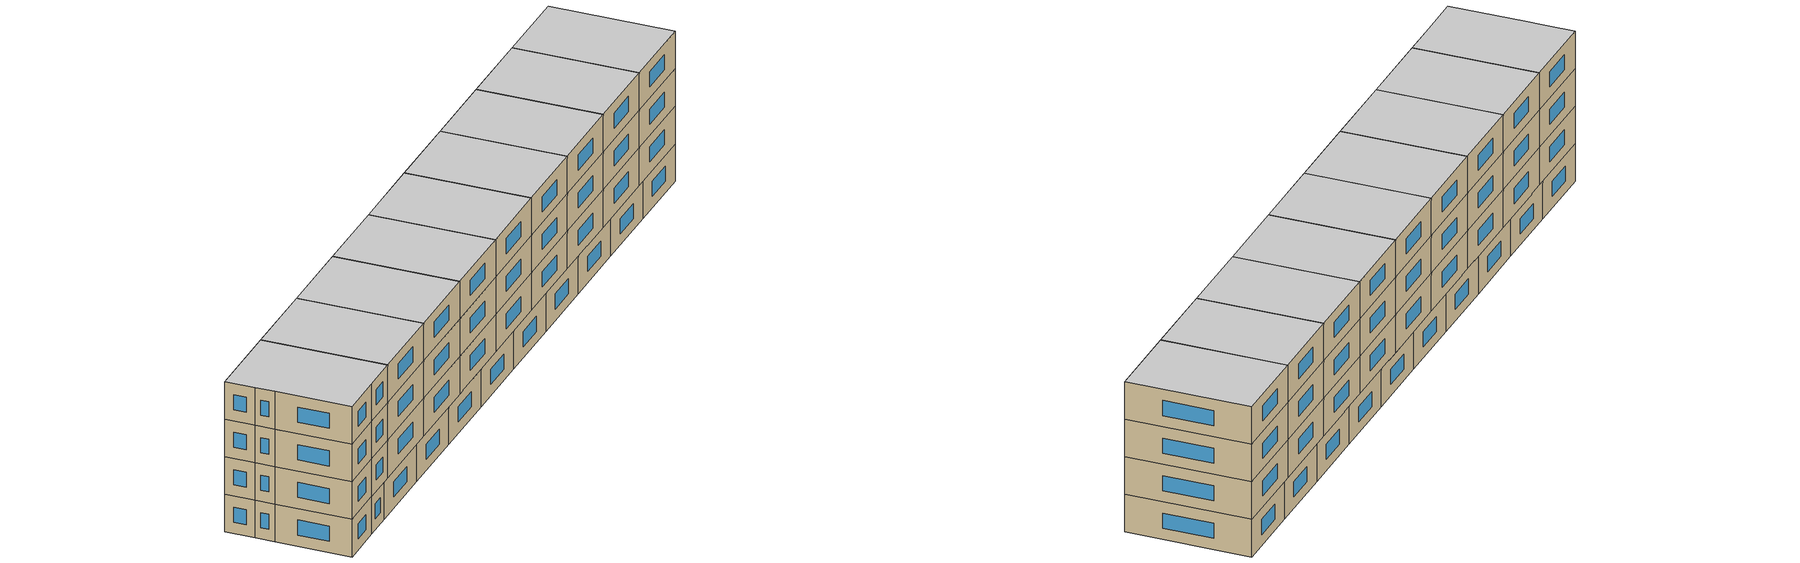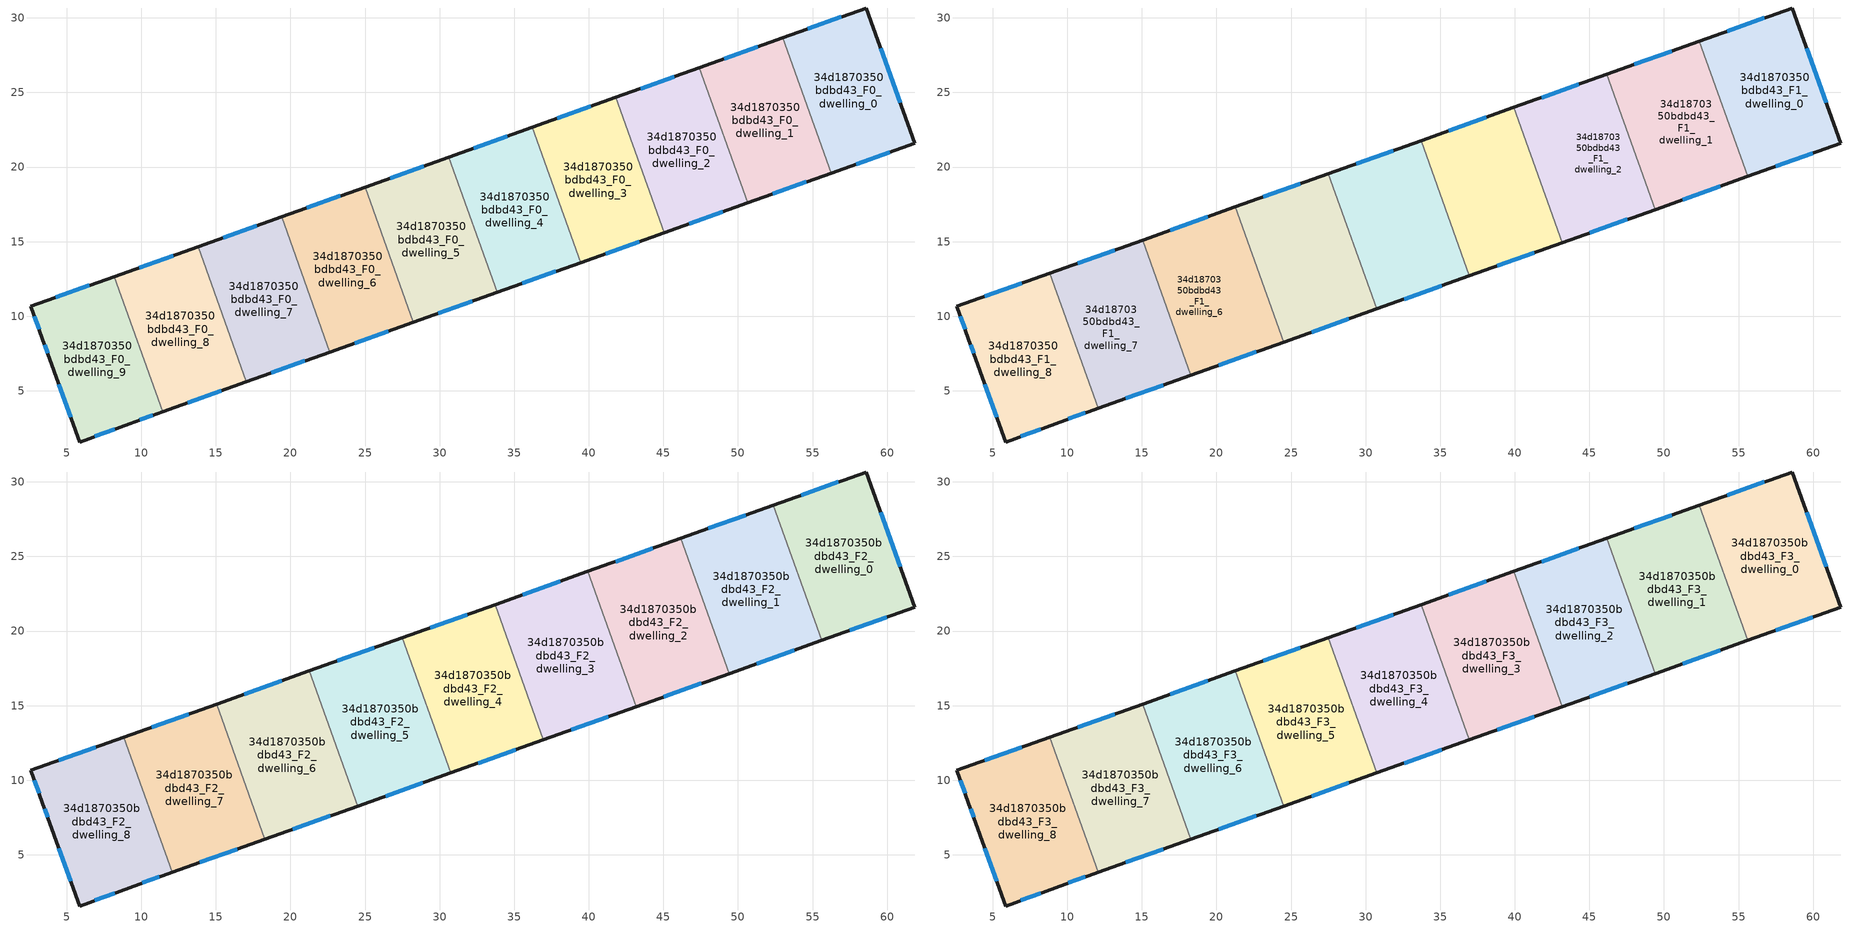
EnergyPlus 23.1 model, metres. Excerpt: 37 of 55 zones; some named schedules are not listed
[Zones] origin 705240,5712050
34d1870350bdbd43_F0_dwelling_0
 floor ground (EU_floor_Construction): 58.59,30.66 61.84,21.59 56.24,19.59 53,28.66 z0
 wall outside (EU_wall_Construction): 56.24,19.59 61.84,21.59 58.59,30.66 53,28.66 z0:3
 wall to 34d1870350bdbd43_F0_dwelling_1 (EU_wall_Construction): 53,28.66 56.24,19.59 z0:3
 window (EU_Window_Construction): 56.91,30.06 54.67,29.26 / 60.87,24.31 59.56,27.95 / 57.92,20.19 60.16,21 z0.9:2.1
34d1870350bdbd43_F0_dwelling_1
 floor ground (EU_floor_Construction): 53,28.66 56.24,19.59 50.64,17.6 47.4,26.66 z0
 wall outside (EU_wall_Construction): 53,28.66 47.4,26.66 / 50.64,17.6 56.24,19.59 z0:3
 wall to 34d1870350bdbd43_F0_dwelling_2 (EU_wall_Construction): 47.4,26.66 50.64,17.6 z0:3
 window (EU_Window_Construction): 51.32,28.06 49.07,27.26 / 52.32,18.19 54.56,19 z0.9:2.1
34d1870350bdbd43_F0_dwelling_2
 floor ground (EU_floor_Construction): 47.4,26.66 50.64,17.6 45.04,15.6 41.8,24.66 z0
 wall outside (EU_wall_Construction): 47.4,26.66 41.8,24.66 / 45.04,15.6 50.64,17.6 z0:3
 wall to 34d1870350bdbd43_F0_dwelling_3 (EU_wall_Construction): 41.8,24.66 45.04,15.6 z0:3
 window (EU_Window_Construction): 45.72,26.06 43.48,25.26 / 46.72,16.19 48.97,17 z0.9:2.1
34d1870350bdbd43_F0_dwelling_3
 floor ground (EU_floor_Construction): 41.8,24.66 45.04,15.6 39.44,13.6 36.2,22.66 z0
 wall outside (EU_wall_Construction): 41.8,24.66 36.2,22.66 / 39.44,13.6 45.04,15.6 z0:3
 wall to 34d1870350bdbd43_F0_dwelling_4 (EU_wall_Construction): 36.2,22.66 39.44,13.6 z0:3
 window (EU_Window_Construction): 40.12,24.06 37.88,23.26 / 41.12,14.2 43.37,15 z0.9:2.1
34d1870350bdbd43_F0_dwelling_4
 floor ground (EU_floor_Construction): 36.2,22.66 39.44,13.6 33.85,11.6 30.6,20.66 z0
 wall outside (EU_wall_Construction): 36.2,22.66 30.6,20.66 / 33.85,11.6 39.44,13.6 z0:3
 wall to 34d1870350bdbd43_F0_dwelling_5 (EU_wall_Construction): 30.6,20.66 33.85,11.6 z0:3
 window (EU_Window_Construction): 34.53,22.06 32.28,21.26 / 35.52,12.2 37.77,13 z0.9:2.1
 ceiling adiabatic (EU_roof_Construction): 36.96,12.71 33.71,21.77 30.6,20.66 33.85,11.6 z3
34d1870350bdbd43_F0_dwelling_5
 floor ground (EU_floor_Construction): 30.6,20.66 33.85,11.6 28.25,9.6 25,18.66 z0
 wall outside (EU_wall_Construction): 30.6,20.66 25,18.66 / 28.25,9.6 33.85,11.6 z0:3
 wall to 34d1870350bdbd43_F0_dwelling_6 (EU_wall_Construction): 25,18.66 28.25,9.6 z0:3
 window (EU_Window_Construction): 28.93,20.06 26.68,19.26 / 29.92,10.2 32.17,11 z0.9:2.1
34d1870350bdbd43_F0_dwelling_6
 floor ground (EU_floor_Construction): 25,18.66 28.25,9.6 22.65,7.6 19.4,16.66 z0
 wall outside (EU_wall_Construction): 25,18.66 19.4,16.66 / 22.65,7.6 28.25,9.6 z0:3
 wall to 34d1870350bdbd43_F0_dwelling_7 (EU_wall_Construction): 19.4,16.66 22.65,7.6 z0:3
 window (EU_Window_Construction): 23.33,18.06 21.08,17.26 / 24.32,8.2 26.57,9 z0.9:2.1
34d1870350bdbd43_F0_dwelling_7
 floor ground (EU_floor_Construction): 19.4,16.66 22.65,7.6 17.04,5.6 13.8,14.66 z0
 wall outside (EU_wall_Construction): 19.4,16.66 13.8,14.66 / 17.04,5.6 22.65,7.6 z0:3
 wall to 34d1870350bdbd43_F0_dwelling_8 (EU_wall_Construction): 13.8,14.66 17.04,5.6 z0:3
 window (EU_Window_Construction): 17.73,16.06 15.48,15.26 / 18.72,6.2 20.97,7 z0.9:2.1
34d1870350bdbd43_F0_dwelling_8
 floor ground (EU_floor_Construction): 13.8,14.66 17.04,5.6 11.44,3.6 8.2,12.66 z0
 wall outside (EU_wall_Construction): 13.8,14.66 8.2,12.66 / 11.44,3.6 17.04,5.6 z0:3
 wall to 34d1870350bdbd43_F0_dwelling_9 (EU_wall_Construction): 8.2,12.66 11.44,3.6 z0:3
 window (EU_Window_Construction): 12.13,14.06 9.88,13.26 / 13.12,4.2 15.37,5 z0.9:2.1
34d1870350bdbd43_F0_dwelling_9
 floor ground (EU_floor_Construction): 8.2,12.66 11.44,3.6 9.22,2.8 5.86,1.57 3.88,7.11 3.37,8.49 2.6,10.66 z0
 wall outside (EU_wall_Construction): 8.2,12.66 2.6,10.66 3.37,8.49 3.88,7.11 5.86,1.57 9.22,2.8 11.44,3.6 z0:3
 window (EU_Window_Construction): 9.89,3.04 10.78,3.36 / 6.87,1.94 8.22,2.43 / 4.47,5.45 5.27,3.23 / 3.52,8.08 3.73,7.52 / 2.83,10.01 3.14,9.14 / 6.52,12.06 4.28,11.25 z0.9:2.1
34d1870350bdbd43_F1_dwelling_0
 floor to 34d1870350bdbd43_F0_dwelling_0 (EU_floor_Construction): 58.59,30.66 61.84,21.59 56.24,19.59 53,28.66 z3
 floor to 34d1870350bdbd43_F0_dwelling_1 (EU_floor_Construction): 53,28.66 56.24,19.59 55.62,19.37 52.37,28.44 z3
 wall outside (EU_wall_Construction): 55.62,19.37 61.84,21.59 58.59,30.66 52.37,28.44 z3:6
 wall to 34d1870350bdbd43_F1_dwelling_1 (EU_wall_Construction): 52.37,28.44 55.62,19.37 z3:6
 window (EU_Window_Construction): 56.73,30 54.23,29.1 / 60.87,24.31 59.56,27.95 / 57.48,20.04 59.98,20.93 z3.9:5.1
34d1870350bdbd43_F1_dwelling_1
 floor to 34d1870350bdbd43_F0_dwelling_1 (EU_floor_Construction): 52.37,28.44 55.62,19.37 50.64,17.6 47.4,26.66 z3
 floor to 34d1870350bdbd43_F0_dwelling_2 (EU_floor_Construction): 47.4,26.66 50.64,17.6 49.4,17.15 46.15,26.22 z3
 wall outside (EU_wall_Construction): 52.37,28.44 46.15,26.22 / 49.4,17.15 55.62,19.37 z3:6
 wall to 34d1870350bdbd43_F1_dwelling_2 (EU_wall_Construction): 46.15,26.22 49.4,17.15 z3:6
 window (EU_Window_Construction): 50.51,27.77 48.02,26.88 / 51.26,17.82 53.76,18.71 z3.9:5.1
34d1870350bdbd43_F1_dwelling_2
 floor to 34d1870350bdbd43_F0_dwelling_2 (EU_floor_Construction): 46.15,26.22 49.4,17.15 45.04,15.6 41.8,24.66 z3
 floor to 34d1870350bdbd43_F0_dwelling_3 (EU_floor_Construction): 41.8,24.66 45.04,15.6 43.18,14.93 39.93,24 z3
 wall outside (EU_wall_Construction): 46.15,26.22 39.93,24 / 43.18,14.93 49.4,17.15 z3:6
 wall to 34d1870350bdbd43_F1_dwelling_3 (EU_wall_Construction): 39.93,24 43.18,14.93 z3:6
 window (EU_Window_Construction): 44.29,25.55 41.8,24.66 / 45.04,15.59 47.54,16.49 z3.9:5.1
34d1870350bdbd43_F1_dwelling_3
 floor to 34d1870350bdbd43_F0_dwelling_3 (EU_floor_Construction): 39.93,24 43.18,14.93 39.44,13.6 36.2,22.66 z3
 floor to 34d1870350bdbd43_F0_dwelling_4 (EU_floor_Construction): 36.2,22.66 39.44,13.6 36.96,12.71 33.71,21.77 z3
 wall outside (EU_wall_Construction): 39.93,24 33.71,21.77 / 36.96,12.71 43.18,14.93 z3:6
 wall to 34d1870350bdbd43_F1_dwelling_4 (EU_wall_Construction): 33.71,21.77 36.96,12.71 z3:6
 window (EU_Window_Construction): 38.07,23.33 35.58,22.44 / 38.82,13.37 41.32,14.27 z3.9:5.1
34d1870350bdbd43_F1_dwelling_4
 floor to 34d1870350bdbd43_F0_dwelling_5 (EU_floor_Construction): 30.6,20.66 33.85,11.6 30.73,10.49 27.49,19.55 z3
 floor adiabatic (EU_floor_Construction): 33.71,21.77 36.96,12.71 33.85,11.6 30.6,20.66 27.49,19.55 z3
 wall outside (EU_wall_Construction): 33.71,21.77 27.49,19.55 / 30.73,10.49 36.96,12.71 z3:6
 wall to 34d1870350bdbd43_F1_dwelling_5 (EU_wall_Construction): 27.49,19.55 30.73,10.49 z3:6
 window (EU_Window_Construction): 31.85,21.11 29.35,20.22 / 32.6,11.15 35.09,12.04 z3.9:5.1
34d1870350bdbd43_F1_dwelling_5
 floor to 34d1870350bdbd43_F0_dwelling_5 (EU_floor_Construction): 27.49,19.55 30.73,10.49 28.25,9.6 25,18.66 z3
 floor to 34d1870350bdbd43_F0_dwelling_6 (EU_floor_Construction): 25,18.66 28.25,9.6 24.51,8.27 21.27,17.33 z3
 wall outside (EU_wall_Construction): 27.49,19.55 21.27,17.33 / 24.51,8.26 30.73,10.49 z3:6
 wall to 34d1870350bdbd43_F1_dwelling_6 (EU_wall_Construction): 21.27,17.33 24.51,8.26 z3:6
 window (EU_Window_Construction): 25.63,18.88 23.13,17.99 / 26.38,8.93 28.87,9.82 z3.9:5.1
34d1870350bdbd43_F1_dwelling_6
 floor to 34d1870350bdbd43_F0_dwelling_7 (EU_floor_Construction): 19.4,16.66 22.65,7.6 18.29,6.04 15.05,15.1 z3
 floor to 34d1870350bdbd43_F0_dwelling_6 (EU_floor_Construction): 21.27,17.33 24.51,8.27 22.65,7.6 19.4,16.66 z3
 wall outside (EU_wall_Construction): 21.27,17.33 15.05,15.1 / 18.29,6.04 24.51,8.26 z3:6
 wall to 34d1870350bdbd43_F1_dwelling_7 (EU_wall_Construction): 15.05,15.1 18.29,6.04 z3:6
 window (EU_Window_Construction): 19.41,16.66 16.91,15.77 / 20.15,6.71 22.65,7.6 z3.9:5.1
34d1870350bdbd43_F1_dwelling_7
 floor to 34d1870350bdbd43_F0_dwelling_7 (EU_floor_Construction): 15.05,15.1 18.29,6.04 17.04,5.6 13.8,14.66 z3
 floor to 34d1870350bdbd43_F0_dwelling_8 (EU_floor_Construction): 13.8,14.66 17.04,5.6 12.06,3.82 8.82,12.88 z3
 wall outside (EU_wall_Construction): 15.05,15.1 8.82,12.88 / 12.06,3.82 18.29,6.04 z3:6
 wall to 34d1870350bdbd43_F1_dwelling_8 (EU_wall_Construction): 8.82,12.88 12.06,3.82 z3:6
 window (EU_Window_Construction): 13.18,14.44 10.69,13.54 / 13.93,4.48 16.43,5.38 z3.9:5.1
34d1870350bdbd43_F1_dwelling_8
 floor to 34d1870350bdbd43_F0_dwelling_8 (EU_floor_Construction): 8.82,12.88 12.06,3.82 11.44,3.6 8.2,12.66 z3
 floor to 34d1870350bdbd43_F0_dwelling_9 (EU_floor_Construction): 8.2,12.66 11.44,3.6 9.22,2.8 5.86,1.57 3.88,7.11 3.37,8.49 2.6,10.66 z3
 wall outside (EU_wall_Construction): 8.82,12.88 2.6,10.66 3.37,8.49 3.88,7.11 5.86,1.57 9.22,2.8 12.06,3.82 z3:6
 window (EU_Window_Construction): 10.07,3.11 11.21,3.52 / 6.87,1.94 8.22,2.43 / 4.47,5.45 5.27,3.23 / 3.52,8.08 3.73,7.52 / 2.83,10.01 3.14,9.14 / 6.96,12.21 4.46,11.32 z3.9:5.1
34d1870350bdbd43_F2_dwelling_0
 floor to 34d1870350bdbd43_F1_dwelling_0 (EU_floor_Construction): 58.59,30.66 61.84,21.59 55.62,19.37 52.37,28.44 z6
 wall outside (EU_wall_Construction): 55.62,19.37 61.84,21.59 58.59,30.66 52.37,28.44 z6:9
 wall to 34d1870350bdbd43_F2_dwelling_1 (EU_wall_Construction): 52.37,28.44 55.62,19.37 z6:9
 window (EU_Window_Construction): 56.73,30 54.23,29.1 / 60.87,24.31 59.56,27.95 / 57.48,20.04 59.98,20.93 z6.9:8.1
34d1870350bdbd43_F2_dwelling_1
 floor to 34d1870350bdbd43_F1_dwelling_1 (EU_floor_Construction): 52.37,28.44 55.62,19.37 49.4,17.15 46.15,26.22 z6
 wall outside (EU_wall_Construction): 52.37,28.44 46.15,26.22 / 49.4,17.15 55.62,19.37 z6:9
 wall to 34d1870350bdbd43_F2_dwelling_2 (EU_wall_Construction): 46.15,26.22 49.4,17.15 z6:9
 window (EU_Window_Construction): 50.51,27.77 48.02,26.88 / 51.26,17.82 53.76,18.71 z6.9:8.1
34d1870350bdbd43_F2_dwelling_2
 floor to 34d1870350bdbd43_F1_dwelling_2 (EU_floor_Construction): 46.15,26.22 49.4,17.15 43.18,14.93 39.93,24 z6
 wall outside (EU_wall_Construction): 46.15,26.22 39.93,24 / 43.18,14.93 49.4,17.15 z6:9
 wall to 34d1870350bdbd43_F2_dwelling_3 (EU_wall_Construction): 39.93,24 43.18,14.93 z6:9
 window (EU_Window_Construction): 44.29,25.55 41.8,24.66 / 45.04,15.59 47.54,16.49 z6.9:8.1
34d1870350bdbd43_F2_dwelling_3
 floor to 34d1870350bdbd43_F1_dwelling_3 (EU_floor_Construction): 39.93,24 43.18,14.93 36.96,12.71 33.71,21.77 z6
 wall outside (EU_wall_Construction): 39.93,24 33.71,21.77 / 36.96,12.71 43.18,14.93 z6:9
 wall to 34d1870350bdbd43_F2_dwelling_4 (EU_wall_Construction): 33.71,21.77 36.96,12.71 z6:9
 window (EU_Window_Construction): 38.07,23.33 35.58,22.44 / 38.82,13.37 41.32,14.27 z6.9:8.1
34d1870350bdbd43_F2_dwelling_4
 floor to 34d1870350bdbd43_F1_dwelling_4 (EU_floor_Construction): 33.71,21.77 36.96,12.71 30.73,10.49 27.49,19.55 z6
 wall outside (EU_wall_Construction): 33.71,21.77 27.49,19.55 / 30.73,10.49 36.96,12.71 z6:9
 wall to 34d1870350bdbd43_F2_dwelling_5 (EU_wall_Construction): 27.49,19.55 30.73,10.49 z6:9
 window (EU_Window_Construction): 31.85,21.11 29.35,20.22 / 32.6,11.15 35.09,12.04 z6.9:8.1
34d1870350bdbd43_F2_dwelling_5
 floor to 34d1870350bdbd43_F1_dwelling_5 (EU_floor_Construction): 27.49,19.55 30.73,10.49 24.51,8.26 21.27,17.33 z6
 wall outside (EU_wall_Construction): 27.49,19.55 21.27,17.33 / 24.51,8.26 30.73,10.49 z6:9
 wall to 34d1870350bdbd43_F2_dwelling_6 (EU_wall_Construction): 21.27,17.33 24.51,8.26 z6:9
 window (EU_Window_Construction): 25.63,18.88 23.13,17.99 / 26.38,8.93 28.87,9.82 z6.9:8.1
34d1870350bdbd43_F2_dwelling_6
 floor to 34d1870350bdbd43_F1_dwelling_6 (EU_floor_Construction): 21.27,17.33 24.51,8.26 18.29,6.04 15.05,15.1 z6
 wall outside (EU_wall_Construction): 21.27,17.33 15.05,15.1 / 18.29,6.04 24.51,8.26 z6:9
 wall to 34d1870350bdbd43_F2_dwelling_7 (EU_wall_Construction): 15.05,15.1 18.29,6.04 z6:9
 window (EU_Window_Construction): 19.41,16.66 16.91,15.77 / 20.15,6.71 22.65,7.6 z6.9:8.1
34d1870350bdbd43_F2_dwelling_7
 floor to 34d1870350bdbd43_F1_dwelling_7 (EU_floor_Construction): 15.05,15.1 18.29,6.04 12.06,3.82 8.82,12.88 z6
 wall outside (EU_wall_Construction): 15.05,15.1 8.82,12.88 / 12.06,3.82 18.29,6.04 z6:9
 wall to 34d1870350bdbd43_F2_dwelling_8 (EU_wall_Construction): 8.82,12.88 12.06,3.82 z6:9
 window (EU_Window_Construction): 13.18,14.44 10.69,13.54 / 13.93,4.48 16.43,5.38 z6.9:8.1
34d1870350bdbd43_F2_dwelling_8
 floor to 34d1870350bdbd43_F1_dwelling_8 (EU_floor_Construction): 8.82,12.88 12.06,3.82 9.22,2.8 5.86,1.57 3.88,7.11 3.37,8.49 2.6,10.66 z6
 wall outside (EU_wall_Construction): 8.82,12.88 2.6,10.66 3.37,8.49 3.88,7.11 5.86,1.57 9.22,2.8 12.06,3.82 z6:9
 window (EU_Window_Construction): 10.07,3.11 11.21,3.52 / 6.87,1.94 8.22,2.43 / 4.47,5.45 5.27,3.23 / 3.52,8.08 3.73,7.52 / 2.83,10.01 3.14,9.14 / 6.96,12.21 4.46,11.32 z6.9:8.1
34d1870350bdbd43_F3_dwelling_0
 floor to 34d1870350bdbd43_F2_dwelling_0 (EU_floor_Construction): 58.59,30.66 61.84,21.59 55.62,19.37 52.37,28.44 z9
 wall outside (EU_wall_Construction): 55.62,19.37 61.84,21.59 58.59,30.66 52.37,28.44 z9:12
 wall to 34d1870350bdbd43_F3_dwelling_1 (EU_wall_Construction): 52.37,28.44 55.62,19.37 z9:12
 window (EU_Window_Construction): 56.73,30 54.23,29.1 / 60.87,24.31 59.56,27.95 / 57.48,20.04 59.98,20.93 z9.9:11.1
 ceiling to 34d1870350bdbd43_F4_dwelling_0 (EU_floor_Construction): 61.84,21.59 58.59,30.66 52.37,28.44 55.62,19.37 z12
34d1870350bdbd43_F3_dwelling_1
 floor to 34d1870350bdbd43_F2_dwelling_1 (EU_floor_Construction): 52.37,28.44 55.62,19.37 49.4,17.15 46.15,26.22 z9
 wall outside (EU_wall_Construction): 52.37,28.44 46.15,26.22 / 49.4,17.15 55.62,19.37 z9:12
 wall to 34d1870350bdbd43_F3_dwelling_2 (EU_wall_Construction): 46.15,26.22 49.4,17.15 z9:12
 window (EU_Window_Construction): 50.51,27.77 48.02,26.88 / 51.26,17.82 53.76,18.71 z9.9:11.1
 ceiling to 34d1870350bdbd43_F4_dwelling_1 (EU_floor_Construction): 55.62,19.37 52.37,28.44 46.15,26.22 49.4,17.15 z12
34d1870350bdbd43_F3_dwelling_2
 floor to 34d1870350bdbd43_F2_dwelling_2 (EU_floor_Construction): 46.15,26.22 49.4,17.15 43.18,14.93 39.93,24 z9
 wall outside (EU_wall_Construction): 46.15,26.22 39.93,24 / 43.18,14.93 49.4,17.15 z9:12
 wall to 34d1870350bdbd43_F3_dwelling_3 (EU_wall_Construction): 39.93,24 43.18,14.93 z9:12
 window (EU_Window_Construction): 44.29,25.55 41.8,24.66 / 45.04,15.59 47.54,16.49 z9.9:11.1
 ceiling to 34d1870350bdbd43_F4_dwelling_2 (EU_floor_Construction): 49.4,17.15 46.15,26.22 39.93,24 43.18,14.93 z12
34d1870350bdbd43_F3_dwelling_3
 floor to 34d1870350bdbd43_F2_dwelling_3 (EU_floor_Construction): 39.93,24 43.18,14.93 36.96,12.71 33.71,21.77 z9
 wall outside (EU_wall_Construction): 39.93,24 33.71,21.77 / 36.96,12.71 43.18,14.93 z9:12
 wall to 34d1870350bdbd43_F3_dwelling_4 (EU_wall_Construction): 33.71,21.77 36.96,12.71 z9:12
 window (EU_Window_Construction): 38.07,23.33 35.58,22.44 / 38.82,13.37 41.32,14.27 z9.9:11.1
 ceiling to 34d1870350bdbd43_F4_dwelling_3 (EU_floor_Construction): 43.18,14.93 39.93,24 33.71,21.77 36.96,12.71 z12
34d1870350bdbd43_F3_dwelling_4
 floor to 34d1870350bdbd43_F2_dwelling_4 (EU_floor_Construction): 33.71,21.77 36.96,12.71 30.73,10.49 27.49,19.55 z9
 wall outside (EU_wall_Construction): 33.71,21.77 27.49,19.55 / 30.73,10.49 36.96,12.71 z9:12
 wall to 34d1870350bdbd43_F3_dwelling_5 (EU_wall_Construction): 27.49,19.55 30.73,10.49 z9:12
 window (EU_Window_Construction): 31.85,21.11 29.35,20.22 / 32.6,11.15 35.09,12.04 z9.9:11.1
 ceiling to 34d1870350bdbd43_F4_dwelling_4 (EU_floor_Construction): 36.96,12.71 33.71,21.77 27.49,19.55 30.73,10.49 z12
34d1870350bdbd43_F3_dwelling_5
 floor to 34d1870350bdbd43_F2_dwelling_5 (EU_floor_Construction): 27.49,19.55 30.73,10.49 24.51,8.26 21.27,17.33 z9
 wall outside (EU_wall_Construction): 27.49,19.55 21.27,17.33 / 24.51,8.26 30.73,10.49 z9:12
 wall to 34d1870350bdbd43_F3_dwelling_6 (EU_wall_Construction): 21.27,17.33 24.51,8.26 z9:12
 window (EU_Window_Construction): 25.63,18.88 23.13,17.99 / 26.38,8.93 28.87,9.82 z9.9:11.1
 ceiling to 34d1870350bdbd43_F4_dwelling_5 (EU_floor_Construction): 30.73,10.49 27.49,19.55 21.27,17.33 24.51,8.26 z12
34d1870350bdbd43_F3_dwelling_6
 floor to 34d1870350bdbd43_F2_dwelling_6 (EU_floor_Construction): 21.27,17.33 24.51,8.26 18.29,6.04 15.05,15.1 z9
 wall outside (EU_wall_Construction): 21.27,17.33 15.05,15.1 / 18.29,6.04 24.51,8.26 z9:12
 wall to 34d1870350bdbd43_F3_dwelling_7 (EU_wall_Construction): 15.05,15.1 18.29,6.04 z9:12
 window (EU_Window_Construction): 19.41,16.66 16.91,15.77 / 20.15,6.71 22.65,7.6 z9.9:11.1
 ceiling to 34d1870350bdbd43_F4_dwelling_6 (EU_floor_Construction): 24.51,8.26 21.27,17.33 15.05,15.1 18.29,6.04 z12
34d1870350bdbd43_F3_dwelling_7
 floor to 34d1870350bdbd43_F2_dwelling_7 (EU_floor_Construction): 15.05,15.1 18.29,6.04 12.06,3.82 8.82,12.88 z9
 wall outside (EU_wall_Construction): 15.05,15.1 8.82,12.88 / 12.06,3.82 18.29,6.04 z9:12
 wall to 34d1870350bdbd43_F3_dwelling_8 (EU_wall_Construction): 8.82,12.88 12.06,3.82 z9:12
 window (EU_Window_Construction): 13.18,14.44 10.69,13.54 / 13.93,4.48 16.43,5.38 z9.9:11.1
 ceiling to 34d1870350bdbd43_F4_dwelling_7 (EU_floor_Construction): 18.29,6.04 15.05,15.1 8.82,12.88 12.06,3.82 z12
34d1870350bdbd43_F3_dwelling_8
 floor to 34d1870350bdbd43_F2_dwelling_8 (EU_floor_Construction): 8.82,12.88 12.06,3.82 9.22,2.8 5.86,1.57 3.88,7.11 3.37,8.49 2.6,10.66 z9
 wall outside (EU_wall_Construction): 8.82,12.88 2.6,10.66 3.37,8.49 3.88,7.11 5.86,1.57 9.22,2.8 12.06,3.82 z9:12
 window (EU_Window_Construction): 10.07,3.11 11.21,3.52 / 6.87,1.94 8.22,2.43 / 4.47,5.45 5.27,3.23 / 3.52,8.08 3.73,7.52 / 2.83,10.01 3.14,9.14 / 6.96,12.21 4.46,11.32 z9.9:11.1
 ceiling to 34d1870350bdbd43_F4_dwelling_8 (EU_floor_Construction): 12.06,3.82 8.82,12.88 2.6,10.66 3.37,8.49 3.88,7.11 5.86,1.57 9.22,2.8 z12
[Building]
EU S2 Campaign: North Axis=0; Terrain=City; Solar Distribution=FullExterior
[Site:Location]
London: Latitude=51.5; Longitude=-0.5; Time Zone=0; Elevation=25
[SizingPeriod:WeatherFileDays]
AnnualSizingPeriod: Begin Month=1; Begin Day of Month=1; End Month=12; End Day of Month=31; Day of Week for Start Day=Monday; Use Weather File Daylight Saving Period=No; Use Weather File Rain and Snow Indicators=No
[MATERIAL]
EU_InternalMass_Material: Roughness=MediumRough; Thickness=0.1; Conductivity=1; Density=1800; Specific Heat=900; Thermal Absorptance=0.9; Solar Absorptance=0.7; Visible Absorptance=0.7
[MATERIAL:NOMASS] Roughness=MediumRough; Thermal Absorptance=0.9; Solar Absorptance=0.7; Visible Absorptance=0.7
Name | Thermal Resistance
EU_wall_NoMass | 1.04674
EU_roof_NoMass | 4.32442
EU_floor_NoMass | 2.04616
[WINDOWMATERIAL:SIMPLEGLAZINGSYSTEM]
EU_Window_SimpleGlazing: UFactor=4.25843; Solar Heat Gain Coefficient=0.85; Visible Transmittance=0.85
[CONSTRUCTION]
EU_wall_Construction: EU_wall_NoMass
EU_roof_Construction: EU_roof_NoMass
EU_floor_Construction: EU_floor_NoMass
EU_Window_Construction: EU_Window_SimpleGlazing
EU_InternalMass_Construction: EU_InternalMass_Material
[ZONE] Type=1; Multiplier=1; Ceiling Height=autocalculate; Floor Area=autocalculate; Part of Total Floor Area=Yes
Name | Volume
34d1870350bdbd43_F0_dwelling_0 | 171.69
34d1870350bdbd43_F1_dwelling_0; 34d1870350bdbd43_F2_dwelling_0; 34d1870350bdbd43_F3_dwelling_0 | 190.786
34d1870350bdbd43_F0_dwelling_1 | 171.722
34d1870350bdbd43_F1_dwelling_1; 34d1870350bdbd43_F2_dwelling_1; 34d1870350bdbd43_F3_dwelling_1 | 190.819
34d1870350bdbd43_F0_dwelling_2; 34d1870350bdbd43_F0_dwelling_8 | 171.719
34d1870350bdbd43_F1_dwelling_2; 34d1870350bdbd43_F2_dwelling_2; 34d1870350bdbd43_F3_dwelling_2; 34d1870350bdbd43_F1_dwelling_6; 34d1870350bdbd43_F2_dwelling_6; 34d1870350bdbd43_F3_dwelling_6 | 190.797
34d1870350bdbd43_F0_dwelling_3; 34d1870350bdbd43_F0_dwelling_9 | 171.716
34d1870350bdbd43_F1_dwelling_3; 34d1870350bdbd43_F2_dwelling_3; 34d1870350bdbd43_F3_dwelling_3 | 190.773
34d1870350bdbd43_F0_dwelling_4; 34d1870350bdbd43_F0_dwelling_6 | 171.706
34d1870350bdbd43_F1_dwelling_4; 34d1870350bdbd43_F2_dwelling_4; 34d1870350bdbd43_F3_dwelling_4 | 190.802
34d1870350bdbd43_F0_dwelling_5 | 171.712
34d1870350bdbd43_F1_dwelling_5; 34d1870350bdbd43_F2_dwelling_5; 34d1870350bdbd43_F3_dwelling_5 | 190.779
34d1870350bdbd43_F0_dwelling_7 | 171.684
34d1870350bdbd43_F1_dwelling_7; 34d1870350bdbd43_F2_dwelling_7; 34d1870350bdbd43_F3_dwelling_7 | 190.813
34d1870350bdbd43_F1_dwelling_8; 34d1870350bdbd43_F2_dwelling_8; 34d1870350bdbd43_F3_dwelling_8 | 190.778
[INTERNALMASS] Construction=EU_InternalMass_Construction
Name | Zone or ZoneList | Surface Area
34d1870350bdbd43_F0_dwelling_0_EU_InternalMass | 34d1870350bdbd43_F0_dwelling_0 | 57.2297
34d1870350bdbd43_F0_dwelling_1_EU_InternalMass | 34d1870350bdbd43_F0_dwelling_1 | 57.2406
34d1870350bdbd43_F0_dwelling_2_EU_InternalMass | 34d1870350bdbd43_F0_dwelling_2 | 57.2395
34d1870350bdbd43_F0_dwelling_3_EU_InternalMass | 34d1870350bdbd43_F0_dwelling_3 | 57.2386
34d1870350bdbd43_F0_dwelling_4_EU_InternalMass | 34d1870350bdbd43_F0_dwelling_4 | 57.2353
34d1870350bdbd43_F0_dwelling_5_EU_InternalMass | 34d1870350bdbd43_F0_dwelling_5 | 57.2376
34d1870350bdbd43_F0_dwelling_6_EU_InternalMass | 34d1870350bdbd43_F0_dwelling_6 | 57.2356
34d1870350bdbd43_F0_dwelling_7_EU_InternalMass | 34d1870350bdbd43_F0_dwelling_7 | 57.228
34d1870350bdbd43_F0_dwelling_8_EU_InternalMass | 34d1870350bdbd43_F0_dwelling_8 | 57.2394
34d1870350bdbd43_F0_dwelling_9_EU_InternalMass | 34d1870350bdbd43_F0_dwelling_9 | 57.2389
34d1870350bdbd43_F1_dwelling_0_EU_InternalMass | 34d1870350bdbd43_F1_dwelling_0 | 63.5949
34d1870350bdbd43_F1_dwelling_1_EU_InternalMass | 34d1870350bdbd43_F1_dwelling_1 | 63.6064
34d1870350bdbd43_F1_dwelling_2_EU_InternalMass | 34d1870350bdbd43_F1_dwelling_2 | 63.5987
34d1870350bdbd43_F1_dwelling_3_EU_InternalMass | 34d1870350bdbd43_F1_dwelling_3 | 63.5912
34d1870350bdbd43_F1_dwelling_4_EU_InternalMass | 34d1870350bdbd43_F1_dwelling_4 | 63.6007
34d1870350bdbd43_F1_dwelling_5_EU_InternalMass | 34d1870350bdbd43_F1_dwelling_5 | 63.593
34d1870350bdbd43_F1_dwelling_6_EU_InternalMass | 34d1870350bdbd43_F1_dwelling_6 | 63.5992
34d1870350bdbd43_F1_dwelling_7_EU_InternalMass | 34d1870350bdbd43_F1_dwelling_7 | 63.6046
34d1870350bdbd43_F1_dwelling_8_EU_InternalMass | 34d1870350bdbd43_F1_dwelling_8 | 63.593
34d1870350bdbd43_F2_dwelling_0_EU_InternalMass | 34d1870350bdbd43_F2_dwelling_0 | 63.5949
34d1870350bdbd43_F2_dwelling_1_EU_InternalMass | 34d1870350bdbd43_F2_dwelling_1 | 63.6064
34d1870350bdbd43_F2_dwelling_2_EU_InternalMass | 34d1870350bdbd43_F2_dwelling_2 | 63.5987
34d1870350bdbd43_F2_dwelling_3_EU_InternalMass | 34d1870350bdbd43_F2_dwelling_3 | 63.5912
34d1870350bdbd43_F2_dwelling_4_EU_InternalMass | 34d1870350bdbd43_F2_dwelling_4 | 63.6007
34d1870350bdbd43_F2_dwelling_5_EU_InternalMass | 34d1870350bdbd43_F2_dwelling_5 | 63.593
34d1870350bdbd43_F2_dwelling_6_EU_InternalMass | 34d1870350bdbd43_F2_dwelling_6 | 63.5992
34d1870350bdbd43_F2_dwelling_7_EU_InternalMass | 34d1870350bdbd43_F2_dwelling_7 | 63.6046
34d1870350bdbd43_F2_dwelling_8_EU_InternalMass | 34d1870350bdbd43_F2_dwelling_8 | 63.593
34d1870350bdbd43_F3_dwelling_0_EU_InternalMass | 34d1870350bdbd43_F3_dwelling_0 | 63.5949
34d1870350bdbd43_F3_dwelling_1_EU_InternalMass | 34d1870350bdbd43_F3_dwelling_1 | 63.6064
34d1870350bdbd43_F3_dwelling_2_EU_InternalMass | 34d1870350bdbd43_F3_dwelling_2 | 63.5987
34d1870350bdbd43_F3_dwelling_3_EU_InternalMass | 34d1870350bdbd43_F3_dwelling_3 | 63.5912
34d1870350bdbd43_F3_dwelling_4_EU_InternalMass | 34d1870350bdbd43_F3_dwelling_4 | 63.6007
34d1870350bdbd43_F3_dwelling_5_EU_InternalMass | 34d1870350bdbd43_F3_dwelling_5 | 63.593
34d1870350bdbd43_F3_dwelling_6_EU_InternalMass | 34d1870350bdbd43_F3_dwelling_6 | 63.5992
34d1870350bdbd43_F3_dwelling_7_EU_InternalMass | 34d1870350bdbd43_F3_dwelling_7 | 63.6046
34d1870350bdbd43_F3_dwelling_8_EU_InternalMass | 34d1870350bdbd43_F3_dwelling_8 | 63.593
[OTHEREQUIPMENT] Fuel Type=Electricity; Design Level Calculation Method=Watts/Area; Power per Zone Floor Area=1; Fraction Latent=0; Fraction Radiant=0; Fraction Lost=0; Carbon Dioxide Generation Rate=0; EndUse Subcategory=EU_Step8_InternalGains
Name | Zone or ZoneList or Space or SpaceList | Schedule
EU_Step8_InternalGain_34d1870350bdbd43_F0_dwelling_0_f000 | 34d1870350bdbd43_F0_dwelling_0 | EU_Step8_GainSchedule_34d1870350bdbd43_F0_dwelling_0_f000
EU_Step8_InternalGain_34d1870350bdbd43_F0_dwelling_1_f000 | 34d1870350bdbd43_F0_dwelling_1 | EU_Step8_GainSchedule_34d1870350bdbd43_F0_dwelling_1_f000
EU_Step8_InternalGain_34d1870350bdbd43_F0_dwelling_2_f000 | 34d1870350bdbd43_F0_dwelling_2 | EU_Step8_GainSchedule_34d1870350bdbd43_F0_dwelling_2_f000
EU_Step8_InternalGain_34d1870350bdbd43_F0_dwelling_3_f000 | 34d1870350bdbd43_F0_dwelling_3 | EU_Step8_GainSchedule_34d1870350bdbd43_F0_dwelling_3_f000
EU_Step8_InternalGain_34d1870350bdbd43_F0_dwelling_4_f000 | 34d1870350bdbd43_F0_dwelling_4 | EU_Step8_GainSchedule_34d1870350bdbd43_F0_dwelling_4_f000
EU_Step8_InternalGain_34d1870350bdbd43_F0_dwelling_5_f000 | 34d1870350bdbd43_F0_dwelling_5 | EU_Step8_GainSchedule_34d1870350bdbd43_F0_dwelling_5_f000
EU_Step8_InternalGain_34d1870350bdbd43_F0_dwelling_6_f000 | 34d1870350bdbd43_F0_dwelling_6 | EU_Step8_GainSchedule_34d1870350bdbd43_F0_dwelling_6_f000
EU_Step8_InternalGain_34d1870350bdbd43_F0_dwelling_7_f000 | 34d1870350bdbd43_F0_dwelling_7 | EU_Step8_GainSchedule_34d1870350bdbd43_F0_dwelling_7_f000
EU_Step8_InternalGain_34d1870350bdbd43_F0_dwelling_8_f000 | 34d1870350bdbd43_F0_dwelling_8 | EU_Step8_GainSchedule_34d1870350bdbd43_F0_dwelling_8_f000
EU_Step8_InternalGain_34d1870350bdbd43_F0_dwelling_9_f000 | 34d1870350bdbd43_F0_dwelling_9 | EU_Step8_GainSchedule_34d1870350bdbd43_F0_dwelling_9_f000
EU_Step8_InternalGain_34d1870350bdbd43_F1_dwelling_0_f000 | 34d1870350bdbd43_F1_dwelling_0 | EU_Step8_GainSchedule_34d1870350bdbd43_F1_dwelling_0_f000
EU_Step8_InternalGain_34d1870350bdbd43_F1_dwelling_1_f000 | 34d1870350bdbd43_F1_dwelling_1 | EU_Step8_GainSchedule_34d1870350bdbd43_F1_dwelling_1_f000
EU_Step8_InternalGain_34d1870350bdbd43_F1_dwelling_2_f000 | 34d1870350bdbd43_F1_dwelling_2 | EU_Step8_GainSchedule_34d1870350bdbd43_F1_dwelling_2_f000
EU_Step8_InternalGain_34d1870350bdbd43_F1_dwelling_3_f000 | 34d1870350bdbd43_F1_dwelling_3 | EU_Step8_GainSchedule_34d1870350bdbd43_F1_dwelling_3_f000
EU_Step8_InternalGain_34d1870350bdbd43_F1_dwelling_4_f000 | 34d1870350bdbd43_F1_dwelling_4 | EU_Step8_GainSchedule_34d1870350bdbd43_F1_dwelling_4_f000
EU_Step8_InternalGain_34d1870350bdbd43_F1_dwelling_5_f000 | 34d1870350bdbd43_F1_dwelling_5 | EU_Step8_GainSchedule_34d1870350bdbd43_F1_dwelling_5_f000
EU_Step8_InternalGain_34d1870350bdbd43_F1_dwelling_6_f000 | 34d1870350bdbd43_F1_dwelling_6 | EU_Step8_GainSchedule_34d1870350bdbd43_F1_dwelling_6_f000
EU_Step8_InternalGain_34d1870350bdbd43_F1_dwelling_7_f000 | 34d1870350bdbd43_F1_dwelling_7 | EU_Step8_GainSchedule_34d1870350bdbd43_F1_dwelling_7_f000
EU_Step8_InternalGain_34d1870350bdbd43_F1_dwelling_8_f000 | 34d1870350bdbd43_F1_dwelling_8 | EU_Step8_GainSchedule_34d1870350bdbd43_F1_dwelling_8_f000
EU_Step8_InternalGain_34d1870350bdbd43_F2_dwelling_0_f000 | 34d1870350bdbd43_F2_dwelling_0 | EU_Step8_GainSchedule_34d1870350bdbd43_F2_dwelling_0_f000
EU_Step8_InternalGain_34d1870350bdbd43_F2_dwelling_1_f000 | 34d1870350bdbd43_F2_dwelling_1 | EU_Step8_GainSchedule_34d1870350bdbd43_F2_dwelling_1_f000
EU_Step8_InternalGain_34d1870350bdbd43_F2_dwelling_2_f000 | 34d1870350bdbd43_F2_dwelling_2 | EU_Step8_GainSchedule_34d1870350bdbd43_F2_dwelling_2_f000
EU_Step8_InternalGain_34d1870350bdbd43_F2_dwelling_3_f000 | 34d1870350bdbd43_F2_dwelling_3 | EU_Step8_GainSchedule_34d1870350bdbd43_F2_dwelling_3_f000
EU_Step8_InternalGain_34d1870350bdbd43_F2_dwelling_4_f000 | 34d1870350bdbd43_F2_dwelling_4 | EU_Step8_GainSchedule_34d1870350bdbd43_F2_dwelling_4_f000
EU_Step8_InternalGain_34d1870350bdbd43_F2_dwelling_5_f000 | 34d1870350bdbd43_F2_dwelling_5 | EU_Step8_GainSchedule_34d1870350bdbd43_F2_dwelling_5_f000
EU_Step8_InternalGain_34d1870350bdbd43_F2_dwelling_6_f000 | 34d1870350bdbd43_F2_dwelling_6 | EU_Step8_GainSchedule_34d1870350bdbd43_F2_dwelling_6_f000
EU_Step8_InternalGain_34d1870350bdbd43_F2_dwelling_7_f000 | 34d1870350bdbd43_F2_dwelling_7 | EU_Step8_GainSchedule_34d1870350bdbd43_F2_dwelling_7_f000
EU_Step8_InternalGain_34d1870350bdbd43_F2_dwelling_8_f000 | 34d1870350bdbd43_F2_dwelling_8 | EU_Step8_GainSchedule_34d1870350bdbd43_F2_dwelling_8_f000
EU_Step8_InternalGain_34d1870350bdbd43_F3_dwelling_0_f000 | 34d1870350bdbd43_F3_dwelling_0 | EU_Step8_GainSchedule_34d1870350bdbd43_F3_dwelling_0_f000
EU_Step8_InternalGain_34d1870350bdbd43_F3_dwelling_1_f000 | 34d1870350bdbd43_F3_dwelling_1 | EU_Step8_GainSchedule_34d1870350bdbd43_F3_dwelling_1_f000
EU_Step8_InternalGain_34d1870350bdbd43_F3_dwelling_2_f000 | 34d1870350bdbd43_F3_dwelling_2 | EU_Step8_GainSchedule_34d1870350bdbd43_F3_dwelling_2_f000
EU_Step8_InternalGain_34d1870350bdbd43_F3_dwelling_3_f000 | 34d1870350bdbd43_F3_dwelling_3 | EU_Step8_GainSchedule_34d1870350bdbd43_F3_dwelling_3_f000
EU_Step8_InternalGain_34d1870350bdbd43_F3_dwelling_4_f000 | 34d1870350bdbd43_F3_dwelling_4 | EU_Step8_GainSchedule_34d1870350bdbd43_F3_dwelling_4_f000
EU_Step8_InternalGain_34d1870350bdbd43_F3_dwelling_5_f000 | 34d1870350bdbd43_F3_dwelling_5 | EU_Step8_GainSchedule_34d1870350bdbd43_F3_dwelling_5_f000
EU_Step8_InternalGain_34d1870350bdbd43_F3_dwelling_6_f000 | 34d1870350bdbd43_F3_dwelling_6 | EU_Step8_GainSchedule_34d1870350bdbd43_F3_dwelling_6_f000
EU_Step8_InternalGain_34d1870350bdbd43_F3_dwelling_7_f000 | 34d1870350bdbd43_F3_dwelling_7 | EU_Step8_GainSchedule_34d1870350bdbd43_F3_dwelling_7_f000
EU_Step8_InternalGain_34d1870350bdbd43_F3_dwelling_8_f000 | 34d1870350bdbd43_F3_dwelling_8 | EU_Step8_GainSchedule_34d1870350bdbd43_F3_dwelling_8_f000
[ZONEVENTILATION:DESIGNFLOWRATE] Schedule=EU_AlwaysOn; Design Flow Rate Calculation Method=AirChanges/Hour; Air Changes per Hour=0.488719; Ventilation Type=Natural; Fan Pressure Rise=0; Fan Total Efficiency=1; Constant Term Coefficient=1; Temperature Term Coefficient=0; Velocity Term Coefficient=0; Velocity Squared Term Coefficient=0; Minimum Indoor Temperature=-100; Maximum Indoor Temperature=100; Delta Temperature=-100; Minimum Outdoor Temperature=-100; Maximum Outdoor Temperature=100; Maximum Wind Speed=40
Name | Zone or ZoneList or Space or SpaceList
EU_ConstantAir_34d1870350bdbd43_F0_dwelling_0 | 34d1870350bdbd43_F0_dwelling_0
EU_ConstantAir_34d1870350bdbd43_F0_dwelling_1 | 34d1870350bdbd43_F0_dwelling_1
EU_ConstantAir_34d1870350bdbd43_F0_dwelling_2 | 34d1870350bdbd43_F0_dwelling_2
EU_ConstantAir_34d1870350bdbd43_F0_dwelling_3 | 34d1870350bdbd43_F0_dwelling_3
EU_ConstantAir_34d1870350bdbd43_F0_dwelling_4 | 34d1870350bdbd43_F0_dwelling_4
EU_ConstantAir_34d1870350bdbd43_F0_dwelling_5 | 34d1870350bdbd43_F0_dwelling_5
EU_ConstantAir_34d1870350bdbd43_F0_dwelling_6 | 34d1870350bdbd43_F0_dwelling_6
EU_ConstantAir_34d1870350bdbd43_F0_dwelling_7 | 34d1870350bdbd43_F0_dwelling_7
EU_ConstantAir_34d1870350bdbd43_F0_dwelling_8 | 34d1870350bdbd43_F0_dwelling_8
EU_ConstantAir_34d1870350bdbd43_F0_dwelling_9 | 34d1870350bdbd43_F0_dwelling_9
EU_ConstantAir_34d1870350bdbd43_F1_dwelling_0 | 34d1870350bdbd43_F1_dwelling_0
EU_ConstantAir_34d1870350bdbd43_F1_dwelling_1 | 34d1870350bdbd43_F1_dwelling_1
EU_ConstantAir_34d1870350bdbd43_F1_dwelling_2 | 34d1870350bdbd43_F1_dwelling_2
EU_ConstantAir_34d1870350bdbd43_F1_dwelling_3 | 34d1870350bdbd43_F1_dwelling_3
EU_ConstantAir_34d1870350bdbd43_F1_dwelling_4 | 34d1870350bdbd43_F1_dwelling_4
EU_ConstantAir_34d1870350bdbd43_F1_dwelling_5 | 34d1870350bdbd43_F1_dwelling_5
EU_ConstantAir_34d1870350bdbd43_F1_dwelling_6 | 34d1870350bdbd43_F1_dwelling_6
EU_ConstantAir_34d1870350bdbd43_F1_dwelling_7 | 34d1870350bdbd43_F1_dwelling_7
EU_ConstantAir_34d1870350bdbd43_F1_dwelling_8 | 34d1870350bdbd43_F1_dwelling_8
EU_ConstantAir_34d1870350bdbd43_F2_dwelling_0 | 34d1870350bdbd43_F2_dwelling_0
EU_ConstantAir_34d1870350bdbd43_F2_dwelling_1 | 34d1870350bdbd43_F2_dwelling_1
EU_ConstantAir_34d1870350bdbd43_F2_dwelling_2 | 34d1870350bdbd43_F2_dwelling_2
EU_ConstantAir_34d1870350bdbd43_F2_dwelling_3 | 34d1870350bdbd43_F2_dwelling_3
EU_ConstantAir_34d1870350bdbd43_F2_dwelling_4 | 34d1870350bdbd43_F2_dwelling_4
EU_ConstantAir_34d1870350bdbd43_F2_dwelling_5 | 34d1870350bdbd43_F2_dwelling_5
EU_ConstantAir_34d1870350bdbd43_F2_dwelling_6 | 34d1870350bdbd43_F2_dwelling_6
EU_ConstantAir_34d1870350bdbd43_F2_dwelling_7 | 34d1870350bdbd43_F2_dwelling_7
EU_ConstantAir_34d1870350bdbd43_F2_dwelling_8 | 34d1870350bdbd43_F2_dwelling_8
EU_ConstantAir_34d1870350bdbd43_F3_dwelling_0 | 34d1870350bdbd43_F3_dwelling_0
EU_ConstantAir_34d1870350bdbd43_F3_dwelling_1 | 34d1870350bdbd43_F3_dwelling_1
EU_ConstantAir_34d1870350bdbd43_F3_dwelling_2 | 34d1870350bdbd43_F3_dwelling_2
EU_ConstantAir_34d1870350bdbd43_F3_dwelling_3 | 34d1870350bdbd43_F3_dwelling_3
EU_ConstantAir_34d1870350bdbd43_F3_dwelling_4 | 34d1870350bdbd43_F3_dwelling_4
EU_ConstantAir_34d1870350bdbd43_F3_dwelling_5 | 34d1870350bdbd43_F3_dwelling_5
EU_ConstantAir_34d1870350bdbd43_F3_dwelling_6 | 34d1870350bdbd43_F3_dwelling_6
EU_ConstantAir_34d1870350bdbd43_F3_dwelling_7 | 34d1870350bdbd43_F3_dwelling_7
EU_ConstantAir_34d1870350bdbd43_F3_dwelling_8 | 34d1870350bdbd43_F3_dwelling_8
[HVACTEMPLATE:ZONE:IDEALLOADSAIRSYSTEM] System Availability Schedule=EU_AlwaysOn; Maximum Heating Supply Air Temperature=50; Minimum Cooling Supply Air Temperature=13; Maximum Heating Supply Air Humidity Ratio=0.0156; Minimum Cooling Supply Air Humidity Ratio=0.0077; Heating Limit=NoLimit; Cooling Limit=NoLimit; Heating Availability Schedule=EU_AlwaysOn; Cooling Availability Schedule=EU_CoolingOff; Dehumidification Control Type=ConstantSensibleHeatRatio; Cooling Sensible Heat Ratio=0.7; Dehumidification Setpoint=60; Humidification Control Type=None; Humidification Setpoint=30; Outdoor Air Method=None; Outdoor Air Flow Rate per Person=0.00944; Outdoor Air Flow Rate per Zone Floor Area=0; Outdoor Air Flow Rate per Zone=0; Demand Controlled Ventilation Type=None; Outdoor Air Economizer Type=NoEconomizer; Heat Recovery Type=None; Sensible Heat Recovery Effectiveness=0.7; Latent Heat Recovery Effectiveness=0.65
Name | Template Thermostat
34d1870350bdbd43_F0_dwelling_0 | EU_HeatOnly_34d1870350bdbd43_F0_dwelling_0
34d1870350bdbd43_F0_dwelling_1 | EU_HeatOnly_34d1870350bdbd43_F0_dwelling_1
34d1870350bdbd43_F0_dwelling_2 | EU_HeatOnly_34d1870350bdbd43_F0_dwelling_2
34d1870350bdbd43_F0_dwelling_3 | EU_HeatOnly_34d1870350bdbd43_F0_dwelling_3
34d1870350bdbd43_F0_dwelling_4 | EU_HeatOnly_34d1870350bdbd43_F0_dwelling_4
34d1870350bdbd43_F0_dwelling_5 | EU_HeatOnly_34d1870350bdbd43_F0_dwelling_5
34d1870350bdbd43_F0_dwelling_6 | EU_HeatOnly_34d1870350bdbd43_F0_dwelling_6
34d1870350bdbd43_F0_dwelling_7 | EU_HeatOnly_34d1870350bdbd43_F0_dwelling_7
34d1870350bdbd43_F0_dwelling_8 | EU_HeatOnly_34d1870350bdbd43_F0_dwelling_8
34d1870350bdbd43_F0_dwelling_9 | EU_HeatOnly_34d1870350bdbd43_F0_dwelling_9
34d1870350bdbd43_F1_dwelling_0 | EU_HeatOnly_34d1870350bdbd43_F1_dwelling_0
34d1870350bdbd43_F1_dwelling_1 | EU_HeatOnly_34d1870350bdbd43_F1_dwelling_1
34d1870350bdbd43_F1_dwelling_2 | EU_HeatOnly_34d1870350bdbd43_F1_dwelling_2
34d1870350bdbd43_F1_dwelling_3 | EU_HeatOnly_34d1870350bdbd43_F1_dwelling_3
34d1870350bdbd43_F1_dwelling_4 | EU_HeatOnly_34d1870350bdbd43_F1_dwelling_4
34d1870350bdbd43_F1_dwelling_5 | EU_HeatOnly_34d1870350bdbd43_F1_dwelling_5
34d1870350bdbd43_F1_dwelling_6 | EU_HeatOnly_34d1870350bdbd43_F1_dwelling_6
34d1870350bdbd43_F1_dwelling_7 | EU_HeatOnly_34d1870350bdbd43_F1_dwelling_7
34d1870350bdbd43_F1_dwelling_8 | EU_HeatOnly_34d1870350bdbd43_F1_dwelling_8
34d1870350bdbd43_F2_dwelling_0 | EU_HeatOnly_34d1870350bdbd43_F2_dwelling_0
34d1870350bdbd43_F2_dwelling_1 | EU_HeatOnly_34d1870350bdbd43_F2_dwelling_1
34d1870350bdbd43_F2_dwelling_2 | EU_HeatOnly_34d1870350bdbd43_F2_dwelling_2
34d1870350bdbd43_F2_dwelling_3 | EU_HeatOnly_34d1870350bdbd43_F2_dwelling_3
34d1870350bdbd43_F2_dwelling_4 | EU_HeatOnly_34d1870350bdbd43_F2_dwelling_4
34d1870350bdbd43_F2_dwelling_5 | EU_HeatOnly_34d1870350bdbd43_F2_dwelling_5
34d1870350bdbd43_F2_dwelling_6 | EU_HeatOnly_34d1870350bdbd43_F2_dwelling_6
34d1870350bdbd43_F2_dwelling_7 | EU_HeatOnly_34d1870350bdbd43_F2_dwelling_7
34d1870350bdbd43_F2_dwelling_8 | EU_HeatOnly_34d1870350bdbd43_F2_dwelling_8
34d1870350bdbd43_F3_dwelling_0 | EU_HeatOnly_34d1870350bdbd43_F3_dwelling_0
34d1870350bdbd43_F3_dwelling_1 | EU_HeatOnly_34d1870350bdbd43_F3_dwelling_1
34d1870350bdbd43_F3_dwelling_2 | EU_HeatOnly_34d1870350bdbd43_F3_dwelling_2
34d1870350bdbd43_F3_dwelling_3 | EU_HeatOnly_34d1870350bdbd43_F3_dwelling_3
34d1870350bdbd43_F3_dwelling_4 | EU_HeatOnly_34d1870350bdbd43_F3_dwelling_4
34d1870350bdbd43_F3_dwelling_5 | EU_HeatOnly_34d1870350bdbd43_F3_dwelling_5
34d1870350bdbd43_F3_dwelling_6 | EU_HeatOnly_34d1870350bdbd43_F3_dwelling_6
34d1870350bdbd43_F3_dwelling_7 | EU_HeatOnly_34d1870350bdbd43_F3_dwelling_7
34d1870350bdbd43_F3_dwelling_8 | EU_HeatOnly_34d1870350bdbd43_F3_dwelling_8
[SIZING:ZONE] Zone Cooling Design Supply Air Temperature Input Method=SupplyAirTemperature; Zone Cooling Design Supply Air Temperature=13; Zone Heating Design Supply Air Temperature Input Method=SupplyAirTemperature; Zone Heating Design Supply Air Temperature=50; Zone Cooling Design Supply Air Humidity Ratio=0.008; Zone Heating Design Supply Air Humidity Ratio=0.008; Cooling Design Air Flow Method=DesignDay; Cooling Design Air Flow Rate=0; Cooling Minimum Air Flow per Zone Floor Area=0.000762; Cooling Minimum Air Flow=0; Cooling Minimum Air Flow Fraction=0.2; Heating Design Air Flow Method=DesignDay; Heating Design Air Flow Rate=0; Heating Maximum Air Flow per Zone Floor Area=0.002032; Heating Maximum Air Flow=0.141576; Heating Maximum Air Flow Fraction=0.3; Account for Dedicated Outdoor Air System=No; Dedicated Outdoor Air System Control Strategy=NeutralSupplyAir; Dedicated Outdoor Air Low Setpoint Temperature for Design=autosize; Dedicated Outdoor Air High Setpoint Temperature for Design=autosize; Zone Load Sizing Method=Sensible Load Only No Latent Load; Zone Latent Cooling Design Supply Air Humidity Ratio Input Method=HumidityRatioDifference; Zone Cooling Design Supply Air Humidity Ratio Difference=0.005; Zone Latent Heating Design Supply Air Humidity Ratio Input Method=HumidityRatioDifference; Zone Humidification Design Supply Air Humidity Ratio Difference=0.005
34d1870350bdbd43_F0_dwelling_0; 34d1870350bdbd43_F0_dwelling_1; 34d1870350bdbd43_F0_dwelling_2; 34d1870350bdbd43_F0_dwelling_3; 34d1870350bdbd43_F0_dwelling_4; 34d1870350bdbd43_F0_dwelling_5; 34d1870350bdbd43_F0_dwelling_6; 34d1870350bdbd43_F0_dwelling_7; 34d1870350bdbd43_F0_dwelling_8; 34d1870350bdbd43_F0_dwelling_9; 34d1870350bdbd43_F1_dwelling_0; 34d1870350bdbd43_F1_dwelling_1; 34d1870350bdbd43_F1_dwelling_2; 34d1870350bdbd43_F1_dwelling_3; 34d1870350bdbd43_F1_dwelling_4; 34d1870350bdbd43_F1_dwelling_5; 34d1870350bdbd43_F1_dwelling_6; 34d1870350bdbd43_F1_dwelling_7; 34d1870350bdbd43_F1_dwelling_8; 34d1870350bdbd43_F2_dwelling_0; 34d1870350bdbd43_F2_dwelling_1; 34d1870350bdbd43_F2_dwelling_2; 34d1870350bdbd43_F2_dwelling_3; 34d1870350bdbd43_F2_dwelling_4; 34d1870350bdbd43_F2_dwelling_5; 34d1870350bdbd43_F2_dwelling_6; 34d1870350bdbd43_F2_dwelling_7; 34d1870350bdbd43_F2_dwelling_8; 34d1870350bdbd43_F3_dwelling_0; 34d1870350bdbd43_F3_dwelling_1; 34d1870350bdbd43_F3_dwelling_2; 34d1870350bdbd43_F3_dwelling_3; 34d1870350bdbd43_F3_dwelling_4; 34d1870350bdbd43_F3_dwelling_5; 34d1870350bdbd43_F3_dwelling_6; 34d1870350bdbd43_F3_dwelling_7; 34d1870350bdbd43_F3_dwelling_8
[SCHEDULE:FILE] Column Number=1; Rows to Skip at Top=0; Number of Hours of Data=8760; Column Separator=Comma; Interpolate to Timestep=No; Minutes per Item=60; Adjust Schedule for Daylight Savings=Yes
Name | File
EU_Step8_GainSchedule_34d1870350bdbd43_F0_dwelling_0_f000 | ../../schedules/34d1870350bdbd43/34d1870350bdbd43_F0_dwelling_0_f000_gain.csv
EU_Step8_GainSchedule_34d1870350bdbd43_F0_dwelling_1_f000 | ../../schedules/34d1870350bdbd43/34d1870350bdbd43_F0_dwelling_1_f000_gain.csv
EU_Step8_GainSchedule_34d1870350bdbd43_F0_dwelling_2_f000 | ../../schedules/34d1870350bdbd43/34d1870350bdbd43_F0_dwelling_2_f000_gain.csv
EU_Step8_GainSchedule_34d1870350bdbd43_F0_dwelling_3_f000 | ../../schedules/34d1870350bdbd43/34d1870350bdbd43_F0_dwelling_3_f000_gain.csv
EU_Step8_GainSchedule_34d1870350bdbd43_F0_dwelling_4_f000 | ../../schedules/34d1870350bdbd43/34d1870350bdbd43_F0_dwelling_4_f000_gain.csv
EU_Step8_GainSchedule_34d1870350bdbd43_F0_dwelling_5_f000 | ../../schedules/34d1870350bdbd43/34d1870350bdbd43_F0_dwelling_5_f000_gain.csv
EU_Step8_GainSchedule_34d1870350bdbd43_F0_dwelling_6_f000 | ../../schedules/34d1870350bdbd43/34d1870350bdbd43_F0_dwelling_6_f000_gain.csv
EU_Step8_GainSchedule_34d1870350bdbd43_F0_dwelling_7_f000 | ../../schedules/34d1870350bdbd43/34d1870350bdbd43_F0_dwelling_7_f000_gain.csv
EU_Step8_GainSchedule_34d1870350bdbd43_F0_dwelling_8_f000 | ../../schedules/34d1870350bdbd43/34d1870350bdbd43_F0_dwelling_8_f000_gain.csv
EU_Step8_GainSchedule_34d1870350bdbd43_F0_dwelling_9_f000 | ../../schedules/34d1870350bdbd43/34d1870350bdbd43_F0_dwelling_9_f000_gain.csv
EU_Step8_GainSchedule_34d1870350bdbd43_F1_dwelling_0_f000 | ../../schedules/34d1870350bdbd43/34d1870350bdbd43_F1_dwelling_0_f000_gain.csv
EU_Step8_GainSchedule_34d1870350bdbd43_F1_dwelling_1_f000 | ../../schedules/34d1870350bdbd43/34d1870350bdbd43_F1_dwelling_1_f000_gain.csv
EU_Step8_GainSchedule_34d1870350bdbd43_F1_dwelling_2_f000 | ../../schedules/34d1870350bdbd43/34d1870350bdbd43_F1_dwelling_2_f000_gain.csv
EU_Step8_GainSchedule_34d1870350bdbd43_F1_dwelling_3_f000 | ../../schedules/34d1870350bdbd43/34d1870350bdbd43_F1_dwelling_3_f000_gain.csv
EU_Step8_GainSchedule_34d1870350bdbd43_F1_dwelling_4_f000 | ../../schedules/34d1870350bdbd43/34d1870350bdbd43_F1_dwelling_4_f000_gain.csv
EU_Step8_GainSchedule_34d1870350bdbd43_F1_dwelling_5_f000 | ../../schedules/34d1870350bdbd43/34d1870350bdbd43_F1_dwelling_5_f000_gain.csv
EU_Step8_GainSchedule_34d1870350bdbd43_F1_dwelling_6_f000 | ../../schedules/34d1870350bdbd43/34d1870350bdbd43_F1_dwelling_6_f000_gain.csv
EU_Step8_GainSchedule_34d1870350bdbd43_F1_dwelling_7_f000 | ../../schedules/34d1870350bdbd43/34d1870350bdbd43_F1_dwelling_7_f000_gain.csv
EU_Step8_GainSchedule_34d1870350bdbd43_F1_dwelling_8_f000 | ../../schedules/34d1870350bdbd43/34d1870350bdbd43_F1_dwelling_8_f000_gain.csv
EU_Step8_GainSchedule_34d1870350bdbd43_F2_dwelling_0_f000 | ../../schedules/34d1870350bdbd43/34d1870350bdbd43_F2_dwelling_0_f000_gain.csv
EU_Step8_GainSchedule_34d1870350bdbd43_F2_dwelling_1_f000 | ../../schedules/34d1870350bdbd43/34d1870350bdbd43_F2_dwelling_1_f000_gain.csv
EU_Step8_GainSchedule_34d1870350bdbd43_F2_dwelling_2_f000 | ../../schedules/34d1870350bdbd43/34d1870350bdbd43_F2_dwelling_2_f000_gain.csv
EU_Step8_GainSchedule_34d1870350bdbd43_F2_dwelling_3_f000 | ../../schedules/34d1870350bdbd43/34d1870350bdbd43_F2_dwelling_3_f000_gain.csv
EU_Step8_GainSchedule_34d1870350bdbd43_F2_dwelling_4_f000 | ../../schedules/34d1870350bdbd43/34d1870350bdbd43_F2_dwelling_4_f000_gain.csv
EU_Step8_GainSchedule_34d1870350bdbd43_F2_dwelling_5_f000 | ../../schedules/34d1870350bdbd43/34d1870350bdbd43_F2_dwelling_5_f000_gain.csv
EU_Step8_GainSchedule_34d1870350bdbd43_F2_dwelling_6_f000 | ../../schedules/34d1870350bdbd43/34d1870350bdbd43_F2_dwelling_6_f000_gain.csv
EU_Step8_GainSchedule_34d1870350bdbd43_F2_dwelling_7_f000 | ../../schedules/34d1870350bdbd43/34d1870350bdbd43_F2_dwelling_7_f000_gain.csv
EU_Step8_GainSchedule_34d1870350bdbd43_F2_dwelling_8_f000 | ../../schedules/34d1870350bdbd43/34d1870350bdbd43_F2_dwelling_8_f000_gain.csv
EU_Step8_GainSchedule_34d1870350bdbd43_F3_dwelling_0_f000 | ../../schedules/34d1870350bdbd43/34d1870350bdbd43_F3_dwelling_0_f000_gain.csv
EU_Step8_GainSchedule_34d1870350bdbd43_F3_dwelling_1_f000 | ../../schedules/34d1870350bdbd43/34d1870350bdbd43_F3_dwelling_1_f000_gain.csv
EU_Step8_GainSchedule_34d1870350bdbd43_F3_dwelling_2_f000 | ../../schedules/34d1870350bdbd43/34d1870350bdbd43_F3_dwelling_2_f000_gain.csv
EU_Step8_GainSchedule_34d1870350bdbd43_F3_dwelling_3_f000 | ../../schedules/34d1870350bdbd43/34d1870350bdbd43_F3_dwelling_3_f000_gain.csv
